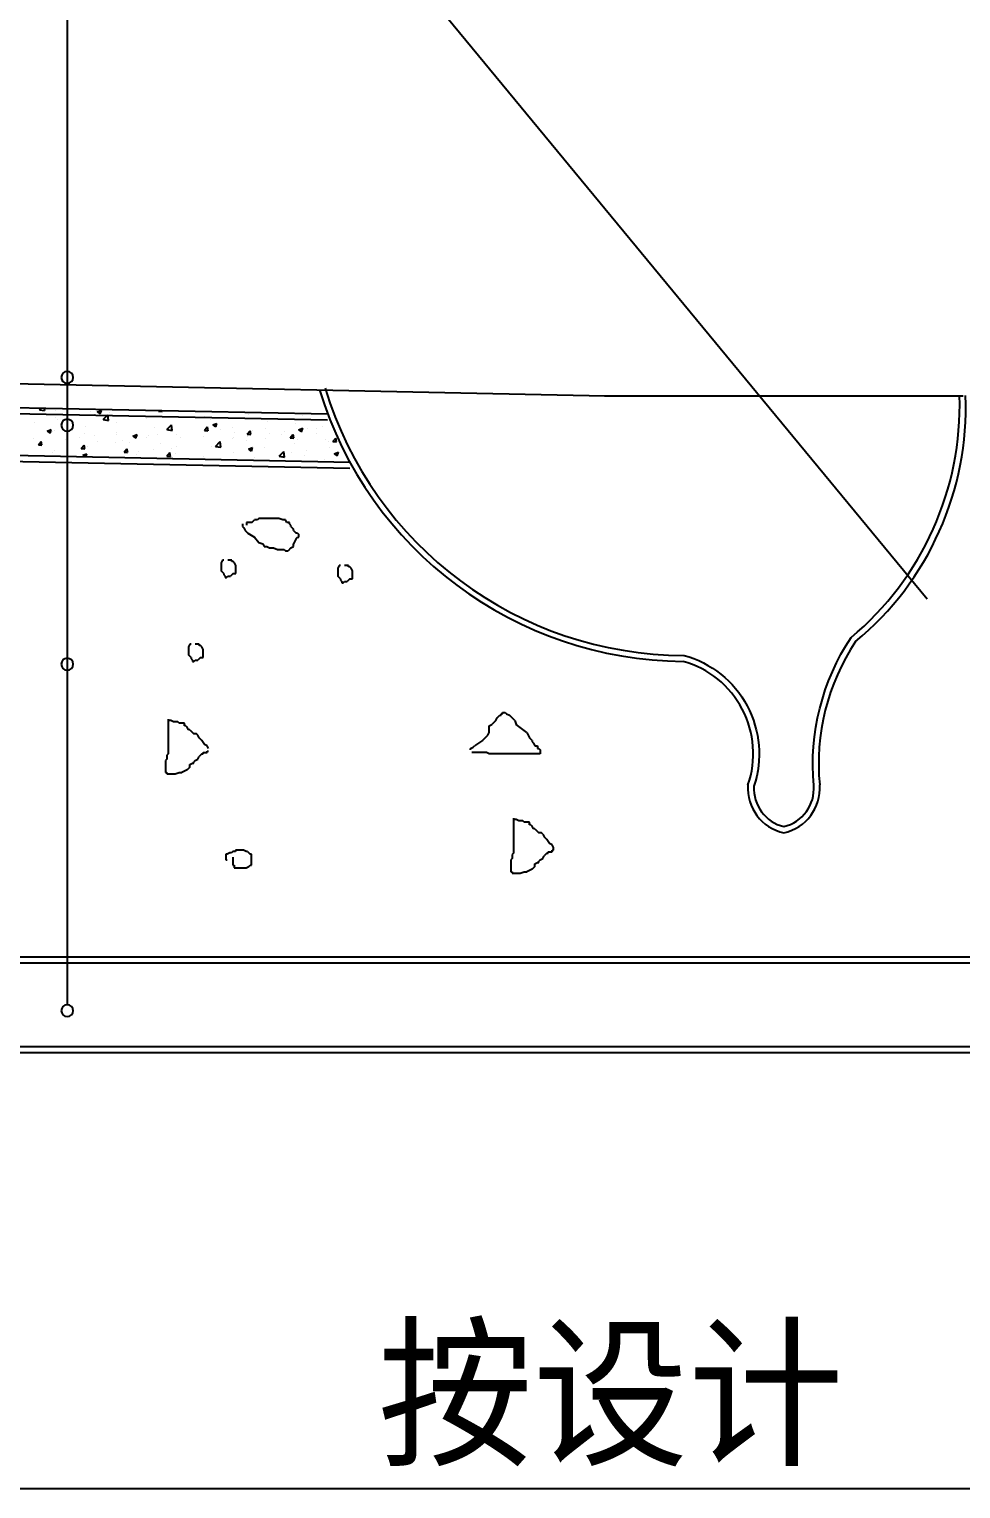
# Model space of a CAD drawing. Header units: metres. Extents: x 2017 to 5827, y 86 to 2255.
# Drawn here: x 3708 to 4488, y 335 to 1557 of the extents above; entities that cross this region are included whole.
import ezdxf

# ---------------------------------------------------------------- set-up
doc = ezdxf.new("R2010")
doc.units = ezdxf.units.M
for name, color, linetype in [('PUB_DIM', 3, 'Continuous'), ('PUB_WALL', 255, 'Continuous'), ('S_FLOOR', 2, 'Continuous'), ('S_SURFACE', 6, 'Continuous'), ('S_WALL', 255, 'Continuous')]:
    doc.layers.add(name, color=color, linetype=linetype)

msp = doc.modelspace()

# ---------------------------------------------------------------- linework, layer by layer
at = {"layer": 'PUB_DIM'}
msp.add_line((4989.8, 335.12), (3150.2, 335.12), dxfattribs=at)
at = {"layer": 'PUB_WALL'}
msp.add_lwpolyline([(3956.13, 1256.33, 0.33), (4256.46, 1032.67, -0.43), (4314.94, 923.21, 0.36), (4340, 889.33, 0.37), (4365.02, 923.78, -0.17), (4396.25, 1047.58, 0.23), (4487.09, 1249.93, 0.23)], format="xyb", dxfattribs=at)
for points in [[(3209.9, 1245), (3958.12, 1229.73)], [(3209.9, 1204.99), (3976.71, 1189.34)], [(4910, 775), (3210, 775)], [(4910, 705), (3210, 705)]]:
    msp.add_lwpolyline(points, dxfattribs=at)
at = {"layer": 'S_FLOOR'}
for p, q in [((3210, 1250), (3958.22, 1234.73)), ((3210, 1209.99), (3976.81, 1194.34)), ((4910, 780), (3210, 780)), ((4910, 700), (3210, 700))]:
    msp.add_line(p, q, dxfattribs=at)
at = {"layer": 'S_SURFACE'}
for p, q in [((3740.18, 2120.3), (3740.18, 740.3)), ((3940, 1710), (4460, 1080)), ((3210.41, 1270), (4190.41, 1250)), ((4190, 1250), (4490, 1250)), ((3716.85, 1238.25), (3718.17, 1239.63)), ((3716.85, 1238.25), (3721.29, 1237.56)), ((3721.31, 1237.56), (3721.08, 1239.57)), ((3730.47, 1237.5), (3730.47, 1237.5)), ((3759.45, 1236.97), (3759.45, 1236.97)), ((3763.26, 1234.5), (3763.26, 1234.5)), ((3765.37, 1236.39), (3768.87, 1237.73)), ((3765.37, 1236.39), (3767.86, 1234.71)), ((3767.88, 1234.72), (3768.89, 1237.74)), ((3770.21, 1229.97), (3774.1, 1234.03)), ((3774.68, 1229.28), (3774.12, 1234.03)), ((3775.78, 1236.15), (3775.78, 1236.15)), ((3816.7, 1237.11), (3817.13, 1237.61)), ((3816.7, 1237.11), (3819.69, 1236.85)), ((3819.71, 1236.85), (3819.58, 1237.56)), ((3880.4, 1235.8), (3880.4, 1235.8)), ((3891.59, 1233.97), (3891.59, 1233.97)), ((3904.11, 1235.62), (3904.11, 1235.62)), ((3712.75, 1227.85), (3712.75, 1227.85)), ((3730.3, 1231.96), (3730.3, 1231.96)), ((3731.68, 1230.34), (3731.68, 1230.34)), ((3755.12, 1224.06), (3755.12, 1224.06)), ((3770.21, 1229.97), (3774.66, 1229.28)), ((3781.09, 1227.8), (3781.09, 1227.8)), ((3806.76, 1231.32), (3806.76, 1231.32)), ((3813.14, 1223.08), (3813.14, 1223.08)), ((3823.57, 1221.7), (3827.46, 1225.75)), ((3823.57, 1221.7), (3828.02, 1221.01)), ((3828.04, 1221.01), (3827.49, 1225.76)), ((3855.02, 1220.96), (3857.43, 1223.83)), ((3855.15, 1232.6), (3855.15, 1232.6)), ((3858.03, 1220.71), (3857.46, 1223.84)), ((3860.02, 1229.82), (3860.02, 1229.82)), ((3861.94, 1225.5), (3865.44, 1226.84)), ((3861.94, 1225.5), (3864.43, 1223.82)), ((3864.45, 1223.83), (3865.46, 1226.85)), ((3868.67, 1222.08), (3868.67, 1222.08)), ((3878.41, 1223.63), (3878.41, 1223.63)), ((3905.76, 1222.91), (3905.76, 1222.91)), ((3907.57, 1228.64), (3907.57, 1228.64)), ((3931.44, 1226.43), (3931.44, 1226.43)), ((3933.8, 1221.5), (3937.3, 1222.84)), ((3936.31, 1219.82), (3937.32, 1222.85)), ((3936.73, 1233.64), (3936.73, 1233.64)), ((3941.47, 1222.55), (3941.47, 1222.55)), ((3948.71, 1222.66), (3948.71, 1222.66)), ((3953.99, 1224.2), (3953.99, 1224.2)), ((3956.69, 1229.63), (3956.69, 1229.63)), ((3711.9, 1214.24), (3711.9, 1214.24)), ((3716.05, 1208.91), (3718.46, 1211.78)), ((3719.06, 1208.66), (3718.48, 1211.79)), ((3718.53, 1210.62), (3718.53, 1210.62)), ((3723.36, 1220.26), (3726.86, 1221.6)), ((3723.36, 1220.26), (3725.85, 1218.58)), ((3725.87, 1218.59), (3726.88, 1221.61)), ((3728.05, 1219.83), (3728.05, 1219.83)), ((3729.86, 1220.85), (3729.86, 1220.85)), ((3738.59, 1213.12), (3738.59, 1213.12)), ((3750.11, 1214.78), (3750.11, 1214.78)), ((3754.74, 1218.7), (3754.74, 1218.7)), ((3762.62, 1216.43), (3762.62, 1216.43)), ((3765.28, 1211.99), (3765.28, 1211.99)), ((3780.48, 1211.16), (3780.48, 1211.16)), ((3781.43, 1217.58), (3781.43, 1217.58)), ((3781.56, 1218.92), (3781.56, 1218.92)), ((3786.55, 1212.14), (3786.55, 1212.14)), ((3791.97, 1210.86), (3791.97, 1210.86)), ((3795.22, 1216.26), (3798.72, 1217.6)), ((3795.22, 1216.26), (3797.71, 1214.58)), ((3797.73, 1214.59), (3798.74, 1217.61)), ((3806.15, 1214.68), (3806.15, 1214.68)), ((3808.12, 1216.45), (3808.12, 1216.45)), ((3815.71, 1217.14), (3815.71, 1217.14)), ((3818.66, 1209.73), (3818.66, 1209.73)), ((3831.41, 1217.88), (3831.41, 1217.88)), ((3834.81, 1215.32), (3834.81, 1215.32)), ((3854.54, 1215.96), (3854.54, 1215.96)), ((3855.02, 1220.96), (3858.01, 1220.7)), ((3864.18, 1207.59), (3868.07, 1211.65)), ((3868.64, 1206.91), (3868.09, 1211.66)), ((3878.44, 1214.25), (3878.44, 1214.25)), ((3879.21, 1215.36), (3879.21, 1215.36)), ((3879.79, 1219.16), (3879.79, 1219.16)), ((3890.39, 1212.65), (3890.39, 1212.65)), ((3890.89, 1217.82), (3893.3, 1220.7)), ((3890.89, 1217.82), (3893.88, 1217.56)), ((3890.96, 1215.9), (3890.96, 1215.9)), ((3893.9, 1217.57), (3893.32, 1220.7)), ((3895.36, 1220.95), (3895.36, 1220.95)), ((3905.9, 1214.24), (3905.9, 1214.24)), ((3909.89, 1218.39), (3909.89, 1218.39)), ((3919.55, 1217.66), (3919.55, 1217.66)), ((3922.05, 1219.82), (3922.05, 1219.82)), ((3926.75, 1214.69), (3929.16, 1217.56)), ((3926.75, 1214.69), (3929.74, 1214.43)), ((3929.76, 1214.43), (3929.18, 1217.57)), ((3930.83, 1209.78), (3930.83, 1209.78)), ((3932.59, 1213.11), (3932.59, 1213.11)), ((3933.8, 1221.5), (3936.29, 1219.82)), ((3948.74, 1218.7), (3948.74, 1218.7)), ((3956.08, 1212.99), (3956.08, 1212.99)), ((3959.29, 1211.98), (3959.29, 1211.98)), ((3962.61, 1211.55), (3965.02, 1214.42)), ((3962.61, 1211.55), (3965.6, 1211.29)), ((3965.62, 1211.29), (3965.04, 1214.43)), ((3716.05, 1208.91), (3719.04, 1208.65)), ((3728.23, 1202.13), (3728.23, 1202.13)), ((3729.25, 1204.21), (3729.25, 1204.21)), ((3751.92, 1205.77), (3754.33, 1208.65)), ((3751.92, 1205.77), (3754.9, 1205.51)), ((3753.21, 1200.13), (3756.71, 1201.47)), ((3753.21, 1200.13), (3755.08, 1198.87)), ((3754.92, 1205.52), (3754.35, 1208.65)), ((3754.51, 1207.41), (3754.51, 1207.41)), ((3755.85, 1198.85), (3756.73, 1201.48)), ((3757.39, 1207.13), (3757.39, 1207.13)), ((3768.41, 1199.2), (3768.41, 1199.2)), ((3787.78, 1202.64), (3790.19, 1205.51)), ((3787.78, 1202.64), (3790.77, 1202.37)), ((3790.79, 1202.38), (3790.21, 1205.51)), ((3798.53, 1201.16), (3798.53, 1201.16)), ((3799.98, 1203.36), (3799.98, 1203.36)), ((3805.54, 1198.04), (3805.54, 1198.04)), ((3812.5, 1205), (3812.5, 1205)), ((3823.64, 1199.5), (3826.05, 1202.37)), ((3823.64, 1199.5), (3826.63, 1199.24)), ((3826.65, 1199.24), (3826.07, 1202.38)), ((3827.69, 1206.16), (3827.69, 1206.16)), ((3828.31, 1197.37), (3828.57, 1197.47)), ((3828.55, 1197.37), (3828.59, 1197.48)), ((3830.8, 1201.24), (3830.8, 1201.24)), ((3831.44, 1207.5), (3831.44, 1207.5)), ((3853.93, 1199.31), (3853.93, 1199.31)), ((3861.23, 1207.65), (3861.23, 1207.65)), ((3864.18, 1207.59), (3868.62, 1206.9)), ((3879.19, 1202.51), (3879.19, 1202.51)), ((3891.79, 1205.37), (3895.29, 1206.71)), ((3891.79, 1205.37), (3894.27, 1203.69)), ((3894.3, 1203.7), (3895.31, 1206.72)), ((3896.74, 1198.67), (3896.74, 1198.67)), ((3905.16, 1206.26), (3905.16, 1206.26)), ((3917.54, 1199.32), (3921.43, 1203.38)), ((3917.54, 1199.32), (3921.99, 1198.63)), ((3922.01, 1198.63), (3921.45, 1203.38)), ((3928.32, 1202.83), (3928.32, 1202.83)), ((3938.65, 1200.16), (3938.65, 1200.16)), ((3940.83, 1204.48), (3940.83, 1204.48)), ((3959.77, 1206.97), (3959.77, 1206.97)), ((3963.64, 1201.36), (3967.15, 1202.71)), ((3963.64, 1201.36), (3966.13, 1199.69)), ((3966.15, 1199.69), (3967.17, 1202.71)), ((3955.47, 1196.34), (3955.47, 1196.34)), ((3886.98, 1142.72), (3886.98, 1140.48)), ((3886.98, 1140.48), (3888.1, 1139.36)), ((3888.1, 1139.36), (3889.22, 1137.11)), ((3889.22, 1137.11), (3891.46, 1134.87)), ((3894.82, 1143.84), (3890.34, 1143.84)), ((3890.34, 1143.84), (3890.34, 1141.6)), ((3894.82, 1143.84), (3897.07, 1146.08)), ((3899.31, 1146.08), (3897.07, 1146.08)), ((3900.43, 1147.2), (3899.31, 1146.08)), ((3917.25, 1147.2), (3900.43, 1147.2)), ((3920.61, 1146.08), (3917.25, 1147.2)), ((3922.85, 1146.08), (3920.61, 1146.08)), ((3923.98, 1143.84), (3922.85, 1146.08)), ((3926.22, 1143.84), (3923.98, 1143.84)), ((3926.22, 1142.72), (3926.22, 1143.84)), ((3927.34, 1141.6), (3926.22, 1142.72)), ((3927.34, 1140.48), (3927.34, 1141.6)), ((3927.34, 1140.48), (3929.58, 1138.24)), ((3929.58, 1137.11), (3929.58, 1138.24)), ((3929.58, 1137.11), (3931.82, 1134.87)), ((3891.46, 1134.87), (3897.07, 1131.51)), ((3897.07, 1131.51), (3900.43, 1127.03)), ((3900.43, 1127.03), (3903.79, 1125.91)), ((3903.79, 1125.91), (3904.92, 1123.66)), ((3931.82, 1130.39), (3929.58, 1125.91)), ((3929.58, 1123.66), (3929.58, 1125.91)), ((3932.95, 1134.87), (3931.82, 1134.87)), ((3931.82, 1130.39), (3932.95, 1131.51)), ((3932.95, 1134.87), (3934.07, 1133.75)), ((3932.95, 1131.51), (3934.07, 1131.51)), ((3934.07, 1131.51), (3934.07, 1133.75)), ((3870.16, 1112.46), (3869.04, 1110.22)), ((3871.28, 1112.46), (3870.16, 1112.46)), ((3878.01, 1112.46), (3874.64, 1112.46)), ((3878.01, 1111.34), (3878.01, 1112.46)), ((3904.92, 1123.66), (3907.16, 1123.66)), ((3907.16, 1123.66), (3909.4, 1122.54)), ((3909.4, 1122.54), (3912.76, 1122.54)), ((3912.76, 1122.54), (3916.13, 1121.42)), ((3916.13, 1121.42), (3921.73, 1121.42)), ((3921.73, 1121.42), (3922.85, 1120.3)), ((3922.85, 1120.3), (3925.1, 1120.3)), ((3927.34, 1122.54), (3925.1, 1120.3)), ((3927.34, 1122.54), (3929.58, 1123.66)), ((3869.04, 1110.22), (3869.04, 1103.49)), ((3871.28, 1101.25), (3869.04, 1103.49)), ((3871.28, 1101.25), (3871.28, 1100.13)), ((3871.28, 1100.13), (3872.4, 1099.01)), ((3879.13, 1101.25), (3876.88, 1099.01)), ((3879.13, 1111.34), (3878.01, 1111.34)), ((3880.25, 1110.22), (3879.13, 1111.34)), ((3879.13, 1101.25), (3881.37, 1101.25)), ((3881.37, 1107.97), (3880.25, 1110.22)), ((3881.37, 1101.25), (3881.37, 1107.97)), ((3967.7, 1107.97), (3966.58, 1105.73)), ((3966.58, 1105.73), (3966.58, 1099.01)), ((3968.82, 1107.97), (3967.7, 1107.97)), ((3975.55, 1107.97), (3972.19, 1107.97)), ((3975.55, 1106.85), (3975.55, 1107.97)), ((3976.67, 1106.85), (3975.55, 1106.85)), ((3977.79, 1105.73), (3976.67, 1106.85)), ((3978.92, 1103.49), (3977.79, 1105.73)), ((3978.92, 1096.77), (3978.92, 1103.49)), ((3872.4, 1099.01), (3872.4, 1097.89)), ((3872.4, 1097.89), (3873.52, 1097.89)), ((3873.52, 1097.89), (3874.64, 1099.01)), ((3874.64, 1099.01), (3876.88, 1099.01)), ((3968.82, 1096.77), (3966.58, 1099.01)), ((3968.82, 1096.77), (3968.82, 1095.64)), ((3968.82, 1095.64), (3969.95, 1094.52)), ((3969.95, 1094.52), (3969.95, 1093.4)), ((3969.95, 1093.4), (3971.07, 1093.4)), ((3971.07, 1093.4), (3972.19, 1094.52)), ((3972.19, 1094.52), (3974.43, 1094.52)), ((3976.67, 1096.77), (3974.43, 1094.52)), ((3976.67, 1096.77), (3978.92, 1096.77)), ((3842.73, 1042.12), (3841.61, 1039.88)), ((3841.61, 1039.88), (3841.61, 1033.15)), ((3843.85, 1042.12), (3842.73, 1042.12)), ((3850.58, 1042.12), (3847.21, 1042.12)), ((3850.58, 1041), (3850.58, 1042.12)), ((3851.7, 1041), (3850.58, 1041)), ((3852.82, 1039.88), (3851.7, 1041)), ((3853.94, 1037.64), (3852.82, 1039.88)), ((3843.85, 1030.91), (3841.61, 1033.15)), ((3843.85, 1030.91), (3843.85, 1029.79)), ((3843.85, 1029.79), (3844.97, 1028.67)), ((3844.97, 1028.67), (3844.97, 1027.55)), ((3844.97, 1027.55), (3846.09, 1027.55)), ((3846.09, 1027.55), (3847.21, 1028.67)), ((3847.21, 1028.67), (3849.46, 1028.67)), ((3851.7, 1030.91), (3849.46, 1028.67)), ((3851.7, 1030.91), (3853.94, 1030.91)), ((3853.94, 1030.91), (3853.94, 1037.64)), ((3824.79, 979.36), (3824.79, 950.22)), ((3827.03, 978.24), (3825.91, 978.24)), ((3829.27, 977.11), (3827.03, 978.24)), ((4099.03, 978.22), (4095.67, 974.86)), ((4099.03, 978.22), (4100.15, 980.46)), ((4100.15, 980.46), (4102.4, 982.71)), ((4102.4, 982.71), (4103.52, 982.71)), ((4103.52, 982.71), (4103.52, 983.83)), ((4103.52, 983.83), (4104.64, 983.83)), ((4104.64, 983.83), (4104.64, 984.95)), ((4104.64, 984.95), (4106.88, 984.95)), ((4106.88, 984.95), (4108, 983.83)), ((4108, 983.83), (4110.25, 982.71)), ((4114.73, 978.22), (4110.25, 982.71)), ((4114.73, 978.22), (4115.85, 974.86)), ((3832.64, 977.11), (3829.27, 977.11)), ((3833.76, 975.99), (3832.64, 977.11)), ((3838.24, 975.99), (3833.76, 975.99)), ((3838.24, 973.75), (3838.24, 975.99)), ((3839.37, 973.75), (3838.24, 973.75)), ((3839.37, 973.75), (3840.49, 972.63)), ((3841.61, 970.39), (3840.49, 972.63)), ((3842.73, 970.39), (3841.61, 970.39)), ((3842.73, 970.39), (3846.09, 967.03)), ((3848.34, 967.03), (3846.09, 967.03)), ((3849.46, 965.91), (3848.34, 967.03)), ((3850.58, 963.66), (3849.46, 965.91)), ((4087.82, 961.41), (4092.31, 965.89)), ((4092.31, 965.89), (4093.43, 968.14)), ((4093.43, 973.74), (4095.67, 974.86)), ((4093.43, 968.14), (4093.43, 973.74)), ((4124.82, 968.14), (4115.85, 974.86)), ((4124.82, 968.14), (4127.06, 963.65)), ((3852.82, 961.42), (3850.58, 963.66)), ((3855.06, 958.06), (3852.82, 961.42)), ((3857.31, 956.94), (3855.06, 958.06)), ((3858.43, 954.7), (3857.31, 956.94)), ((4077.73, 954.69), (4079.97, 955.81)), ((4077.73, 953.57), (4077.73, 954.69)), ((4079.97, 955.81), (4081.09, 956.93)), ((4087.82, 961.41), (4081.09, 956.93)), ((4129.31, 961.41), (4127.06, 963.65)), ((4129.31, 961.41), (4129.31, 960.29)), ((4129.31, 960.29), (4130.43, 959.17)), ((4130.43, 959.17), (4131.55, 956.93)), ((4131.55, 956.93), (4133.79, 956.93)), ((4133.79, 956.93), (4133.79, 954.69)), ((4133.79, 954.69), (4134.91, 954.69)), ((4134.91, 954.69), (4136.03, 953.57)), ((4136.03, 953.57), (4136.03, 950.2)), ((3823.67, 945.73), (3822.55, 944.61)), ((3822.55, 944.61), (3822.55, 934.52)), ((3824.79, 950.22), (3823.67, 949.09)), ((3823.67, 949.09), (3823.67, 945.73)), ((3842.73, 941.25), (3844.97, 942.37)), ((3842.73, 939.01), (3842.73, 941.25)), ((3844.97, 942.37), (3846.09, 942.37)), ((3847.21, 944.61), (3846.09, 943.49)), ((3846.09, 942.37), (3846.09, 943.49)), ((3847.21, 944.61), (3849.46, 945.73)), ((3849.46, 945.73), (3850.58, 947.97)), ((3852.82, 950.22), (3850.58, 947.97)), ((3852.82, 950.22), (3853.94, 950.22)), ((3853.94, 950.22), (3853.94, 951.34)), ((3853.94, 951.34), (3857.31, 951.34)), ((3857.31, 951.34), (3857.31, 952.46)), ((3857.31, 952.46), (3858.43, 952.46)), ((4091.19, 951.32), (4078.85, 951.32)), ((4093.43, 950.2), (4091.19, 951.32)), ((4136.03, 950.2), (4093.43, 950.2)), ((3822.55, 934.52), (3823.67, 934.52)), ((3823.67, 934.52), (3823.67, 933.4)), ((3823.67, 933.4), (3830.4, 933.4)), ((3830.4, 933.4), (3833.76, 934.52)), ((3833.76, 934.52), (3836, 934.52)), ((3840.49, 936.77), (3836, 934.52)), ((3842.73, 939.01), (3840.49, 936.77)), ((4113.61, 896.4), (4113.61, 867.26)), ((4115.85, 895.28), (4114.73, 895.28)), ((4118.09, 894.16), (4115.85, 895.28)), ((4121.46, 894.16), (4118.09, 894.16)), ((4122.58, 893.04), (4121.46, 894.16)), ((4127.06, 893.04), (4122.58, 893.04)), ((4127.06, 890.8), (4127.06, 893.04)), ((4128.19, 890.8), (4127.06, 890.8)), ((4128.19, 890.8), (4129.31, 889.68)), ((4130.43, 887.44), (4129.31, 889.68)), ((4131.55, 887.44), (4130.43, 887.44)), ((4131.55, 887.44), (4134.91, 884.08)), ((4137.16, 884.08), (4134.91, 884.08)), ((4138.28, 882.96), (4137.16, 884.08)), ((4138.28, 882.96), (4139.4, 880.71)), ((4141.64, 878.47), (4139.4, 880.71)), ((3878.67, 868.4), (3877.55, 867.28)), ((3880.91, 868.4), (3878.67, 868.4)), ((3887.64, 869.52), (3880.91, 869.52)), ((3880.91, 869.52), (3880.91, 868.4)), ((3889.88, 868.4), (3887.64, 869.52)), ((3891, 868.4), (3889.88, 868.4)), ((3891, 868.4), (3893.25, 866.16)), ((4143.88, 875.11), (4141.64, 878.47)), ((4142.76, 868.38), (4146.12, 868.38)), ((4142.76, 867.26), (4142.76, 868.38)), ((4146.12, 873.99), (4143.88, 875.11)), ((4147.25, 871.75), (4146.12, 873.99)), ((4146.12, 869.51), (4147.25, 869.51)), ((4146.12, 868.38), (4146.12, 869.51)), ((4147.25, 869.51), (4147.25, 871.75)), ((3874.18, 866.16), (3873.06, 866.16)), ((3873.06, 866.16), (3873.06, 861.67)), ((3873.06, 861.67), (3874.18, 861.67)), ((3876.43, 867.28), (3874.18, 866.16)), ((3877.55, 867.28), (3876.43, 867.28)), ((3878.67, 863.91), (3878.67, 857.19)), ((3878.67, 857.19), (3879.79, 857.19)), ((3879.79, 857.19), (3879.79, 854.95)), ((3889.88, 854.95), (3892.12, 856.07)), ((3892.12, 856.07), (3893.25, 857.19)), ((3894.37, 866.16), (3893.25, 866.16)), ((3893.25, 857.19), (3894.37, 857.19)), ((3894.37, 857.19), (3894.37, 866.16)), ((4112.49, 862.78), (4111.37, 861.66)), ((4111.37, 861.66), (4111.37, 851.57)), ((4113.61, 867.26), (4112.49, 866.14)), ((4112.49, 866.14), (4112.49, 862.78)), ((4131.55, 856.06), (4129.31, 853.81)), ((4131.55, 858.3), (4133.79, 859.42)), ((4131.55, 856.06), (4131.55, 858.3)), ((4133.79, 859.42), (4134.91, 859.42)), ((4136.03, 861.66), (4134.91, 860.54)), ((4134.91, 859.42), (4134.91, 860.54)), ((4136.03, 861.66), (4138.28, 862.78)), ((4138.28, 862.78), (4139.4, 865.02)), ((4141.64, 867.26), (4139.4, 865.02)), ((4141.64, 867.26), (4142.76, 867.26)), ((3879.79, 854.95), (3889.88, 854.95)), ((4111.37, 851.57), (4112.49, 851.57)), ((4112.49, 851.57), (4112.49, 850.45)), ((4112.49, 850.45), (4119.22, 850.45)), ((4119.22, 850.45), (4122.58, 851.57)), ((4122.58, 851.57), (4124.82, 851.57)), ((4129.31, 853.81), (4124.82, 851.57))]:
    msp.add_line(p, q, dxfattribs=at)
for centre, start, end in [((3740.18, 1265.3), 0, 180), ((3740.18, 1265.3), 180, 0), ((3740.18, 1225.3), 0, 180), ((3740.18, 1225.3), 180, 0), ((3740.18, 1025.3), 0, 180), ((3740.18, 1025.3), 180, 0), ((3740.18, 735.3), 0, 180), ((3740.18, 735.3), 180, 0)]:
    msp.add_arc(centre, 5, start, end, dxfattribs=at)
at = {"layer": 'S_WALL'}
for centre, radius, start, end in [((4258.04, 1348.26), 320.6, 196.94, 269.59), ((4237.95, 1240.22), 254.33, 309.58, 2.23), ((4555, 941.7), 185.83, 146.52, 185.4), ((4234.14, 950.39), 80.25, 340.95, 74.37), ((4347.84, 921.33), 37.95, 175.66, 258.08), ((4332.16, 921.33), 37.95, 281.92, 4.34)]:
    msp.add_arc(centre, radius, start, end, dxfattribs=at)

# ---------------------------------------------------------------- texts
at = {"layer": 'PUB_DIM'}
msp.add_text('按设计', height=100, dxfattribs=at).set_placement((4000.08, 365.12))

doc.saveas('drawing.dxf')
